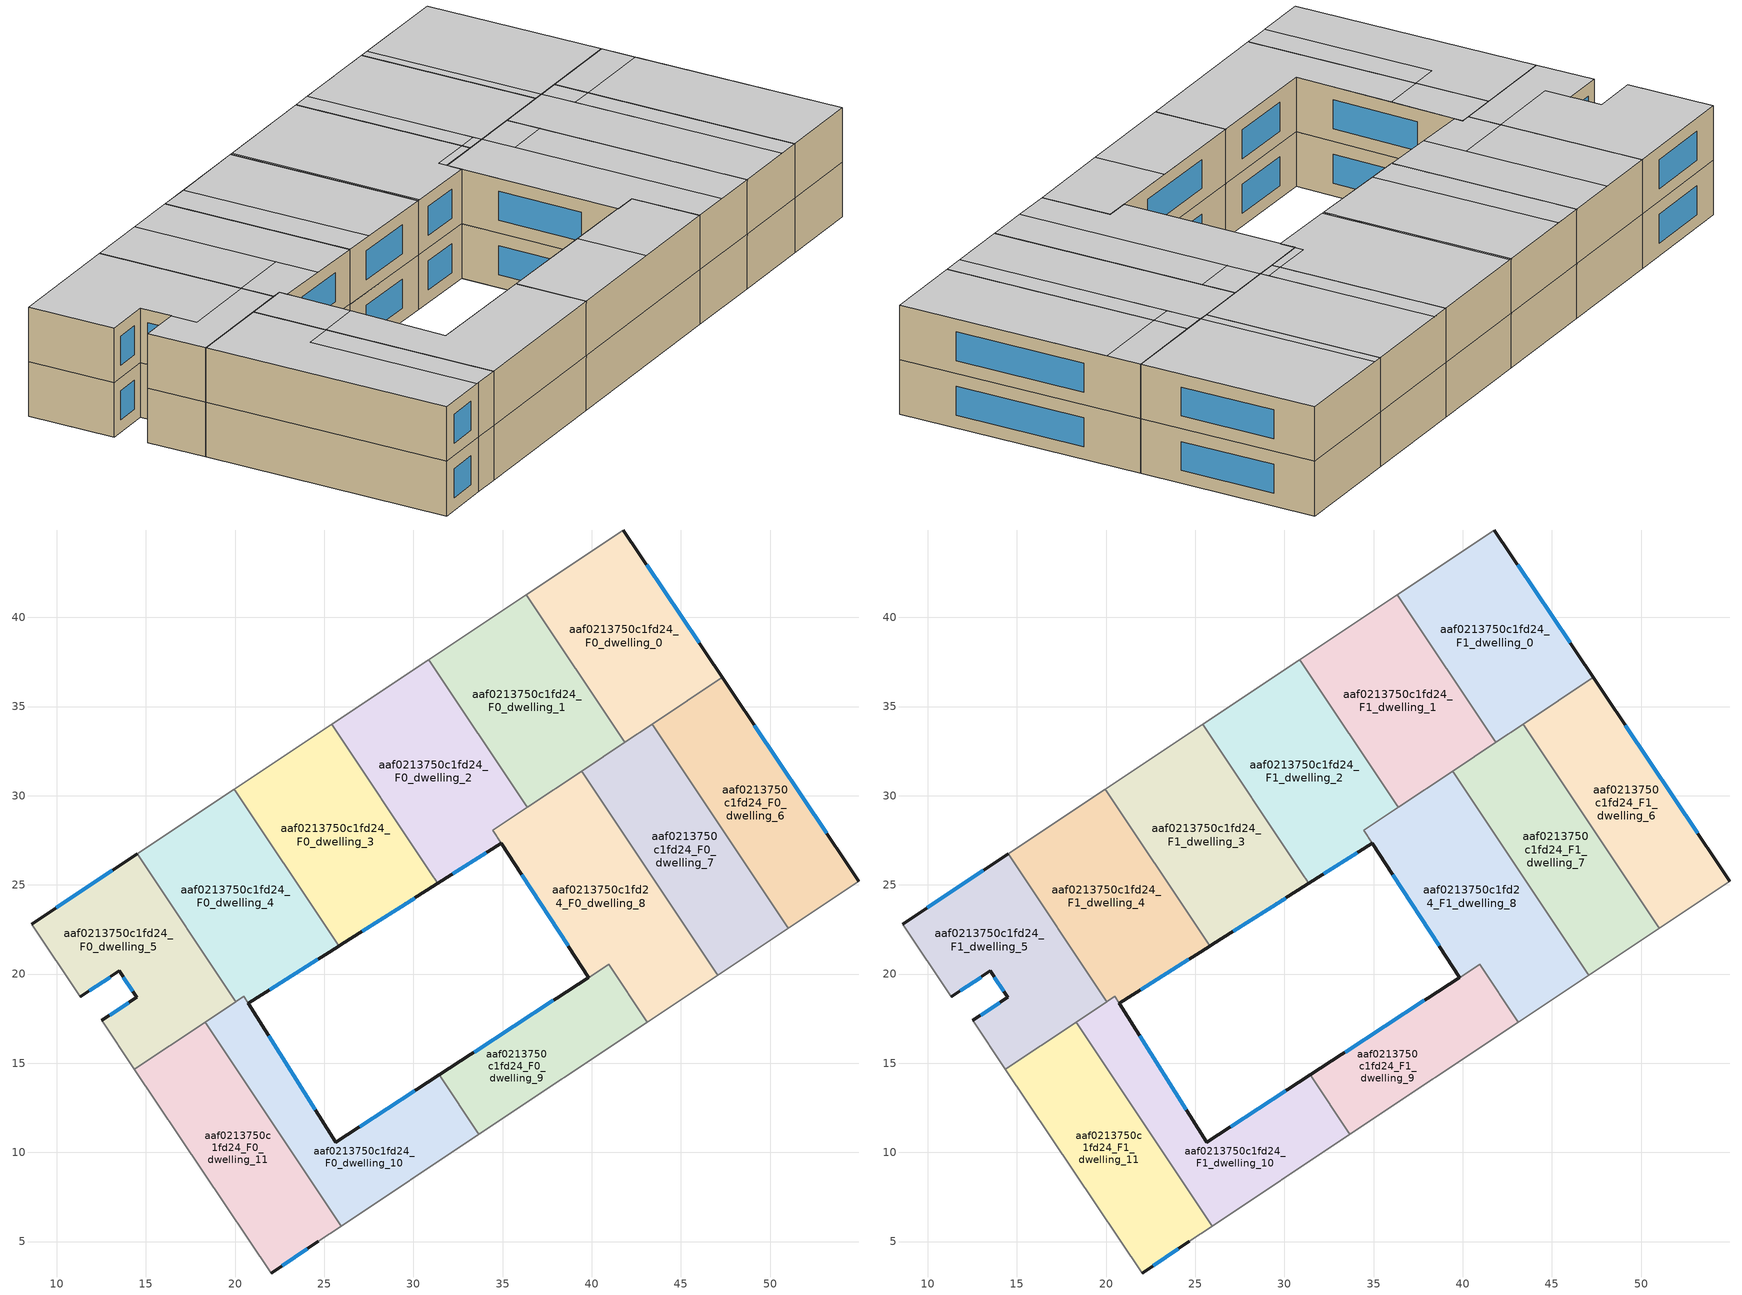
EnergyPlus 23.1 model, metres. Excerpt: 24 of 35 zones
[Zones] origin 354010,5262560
aaf0213750c1fd24_F0_dwelling_0
 floor ground (EU_floor_Construction): 41.77,44.9 47.31,36.63 41.85,32.99 36.33,41.27 z0
 wall outside (EU_wall_Construction): 47.31,36.63 41.77,44.9 z0:3
 wall to aaf0213750c1fd24_F0_dwelling_1 (EU_wall_Construction): 36.33,41.27 41.85,32.99 z0:3
 wall adiabatic (EU_wall_Construction): 41.77,44.9 36.33,41.27 z0:3
 wall to aaf0213750c1fd24_F0_dwelling_6 (EU_wall_Construction): 43.38,34.01 47.31,36.63 z0:3
 wall to aaf0213750c1fd24_F0_dwelling_7 (EU_wall_Construction): 41.85,32.99 43.38,34.01 z0:3
 window (EU_Window_Construction): 46.01,38.58 43.07,42.96 z0.7:2.3
aaf0213750c1fd24_F0_dwelling_1
 floor ground (EU_floor_Construction): 36.33,41.27 41.85,32.99 36.39,29.36 30.87,37.64 z0
 wall to aaf0213750c1fd24_F0_dwelling_2 (EU_wall_Construction): 30.87,37.64 36.39,29.36 z0:3
 wall adiabatic (EU_wall_Construction): 36.33,41.27 30.87,37.64 z0:3
 wall to aaf0213750c1fd24_F0_dwelling_8 (EU_wall_Construction): 36.39,29.36 39.43,31.38 z0:3
 wall to aaf0213750c1fd24_F0_dwelling_7 (EU_wall_Construction): 39.43,31.38 41.85,32.99 z0:3
aaf0213750c1fd24_F0_dwelling_10
 floor ground (EU_floor_Construction): 31.44,14.35 33.67,11.01 25.95,5.87 18.32,17.31 20.5,18.76 25.64,10.56 z0
 wall outside (EU_wall_Construction): 31.44,14.35 25.64,10.56 20.75,18.36 z0:3
 wall to aaf0213750c1fd24_F0_dwelling_9 (EU_wall_Construction): 33.67,11.01 31.44,14.35 z0:3
 wall adiabatic (EU_wall_Construction): 25.95,5.87 33.67,11.01 z0:3
 wall to aaf0213750c1fd24_F0_dwelling_11 (EU_wall_Construction): 18.32,17.31 25.95,5.87 z0:3
 wall to aaf0213750c1fd24_F0_dwelling_5 (EU_wall_Construction): 20.04,18.45 18.32,17.31 z0:3
 wall to aaf0213750c1fd24_F0_dwelling_4 (EU_wall_Construction): 20.75,18.36 20.5,18.76 20.04,18.45 z0:3
 window (EU_Window_Construction): 30.08,13.46 27,11.45 / 24.49,12.39 21.89,16.53 z0.7:2.3
aaf0213750c1fd24_F0_dwelling_11
 floor ground (EU_floor_Construction): 18.32,17.31 25.95,5.87 24.67,5.02 22.02,3.24 14.36,14.66 z0
 wall outside (EU_wall_Construction): 22.02,3.24 24.67,5.02 z0:3
 wall adiabatic (EU_wall_Construction): 24.67,5.02 25.95,5.87 / 14.36,14.66 22.02,3.24 z0:3
 wall to aaf0213750c1fd24_F0_dwelling_5 (EU_wall_Construction): 18.32,17.31 14.36,14.66 z0:3
 window (EU_Window_Construction): 22.64,3.66 24.05,4.6 z0.7:2.3
aaf0213750c1fd24_F0_dwelling_2
 floor ground (EU_floor_Construction): 30.87,37.64 36.39,29.36 34.45,28.06 34.92,27.33 31.36,25.08 25.42,34 z0
 wall outside (EU_wall_Construction): 31.36,25.08 34.92,27.33 z0:3
 wall adiabatic (EU_wall_Construction): 30.87,37.64 25.42,34 z0:3
 wall to aaf0213750c1fd24_F0_dwelling_8 (EU_wall_Construction): 34.92,27.33 34.45,28.06 36.39,29.36 z0:3
 wall to aaf0213750c1fd24_F0_dwelling_3 (EU_wall_Construction): 25.42,34 30.94,25.72 31.36,25.08 z0:3
 window (EU_Window_Construction): 32.2,25.61 34.08,26.81 z0.7:2.3
aaf0213750c1fd24_F0_dwelling_3
 floor ground (EU_floor_Construction): 25.42,34 30.94,25.72 31.36,25.08 25.83,21.58 19.96,30.37 z0
 wall outside (EU_wall_Construction): 25.83,21.58 31.36,25.08 z0:3
 wall adiabatic (EU_wall_Construction): 25.42,34 19.96,30.37 z0:3
 wall to aaf0213750c1fd24_F0_dwelling_4 (EU_wall_Construction): 19.96,30.37 25.48,22.09 / 25.49,22.08 25.82,21.57 z0:3
 window (EU_Window_Construction): 27.12,22.4 30.06,24.26 z0.7:2.3
aaf0213750c1fd24_F0_dwelling_4
 floor ground (EU_floor_Construction): 19.96,30.37 25.48,22.09 25.82,21.57 20.74,18.36 20.5,18.76 20.03,18.45 14.51,26.74 z0
 wall outside (EU_wall_Construction): 20.74,18.36 25.82,21.57 z0:3
 wall to aaf0213750c1fd24_F0_dwelling_5 (EU_wall_Construction): 14.51,26.74 20.03,18.45 z0:3
 wall adiabatic (EU_wall_Construction): 19.96,30.37 14.51,26.74 z0:3
 window (EU_Window_Construction): 21.94,19.11 24.63,20.82 z0.7:2.3
aaf0213750c1fd24_F0_dwelling_5
 floor ground (EU_floor_Construction): 14.51,26.74 20.03,18.45 14.36,14.66 12.52,17.4 14.48,18.7 13.49,20.17 11.32,18.72 8.59,22.79 z0
 wall outside (EU_wall_Construction): 14.51,26.74 8.59,22.79 / 11.32,18.72 13.49,20.17 14.48,18.7 12.52,17.4 z0:3
 wall adiabatic (EU_wall_Construction): 8.59,22.79 11.32,18.72 / 12.52,17.4 14.36,14.66 z0:3
 window (EU_Window_Construction): 13.12,25.81 9.98,23.72 / 14.02,18.4 12.98,17.7 / 13.73,19.83 14.25,19.05 / 11.83,19.06 12.98,19.83 z0.7:2.3
aaf0213750c1fd24_F0_dwelling_6
 floor ground (EU_floor_Construction): 47.31,36.63 54.98,25.21 51.01,22.57 43.38,34.01 z0
 wall outside (EU_wall_Construction): 54.98,25.21 47.31,36.63 z0:3
 wall to aaf0213750c1fd24_F0_dwelling_7 (EU_wall_Construction): 43.38,34.01 51.01,22.57 z0:3
 wall adiabatic (EU_wall_Construction): 51.01,22.57 54.98,25.21 z0:3
 window (EU_Window_Construction): 53.18,27.89 49.11,33.95 z0.7:2.3
aaf0213750c1fd24_F0_dwelling_7
 floor ground (EU_floor_Construction): 43.38,34.01 51.01,22.57 47.06,19.94 39.43,31.38 z0
 wall to aaf0213750c1fd24_F0_dwelling_8 (EU_wall_Construction): 39.43,31.38 47.06,19.94 z0:3
 wall adiabatic (EU_wall_Construction): 47.06,19.94 51.01,22.57 z0:3
aaf0213750c1fd24_F0_dwelling_8
 floor ground (EU_floor_Construction): 39.43,31.38 47.06,19.94 43.12,17.31 40.96,20.55 39.82,19.81 34.45,28.06 z0
 wall outside (EU_wall_Construction): 34.92,27.34 39.82,19.81 z0:3
 wall adiabatic (EU_wall_Construction): 43.12,17.31 47.06,19.94 z0:3
 wall to aaf0213750c1fd24_F0_dwelling_9 (EU_wall_Construction): 40.96,20.54 43.12,17.31 / 39.82,19.81 40.96,20.55 z0:3
 window (EU_Window_Construction): 36.07,25.57 38.67,21.58 z0.7:2.3
aaf0213750c1fd24_F0_dwelling_9
 floor ground (EU_floor_Construction): 40.96,20.54 43.12,17.31 33.67,11.01 31.44,14.35 39.81,19.8 z0
 wall outside (EU_wall_Construction): 39.81,19.8 31.44,14.35 z0:3
 wall adiabatic (EU_wall_Construction): 33.67,11.01 43.12,17.31 z0:3
 window (EU_Window_Construction): 37.85,18.52 33.41,15.63 z0.7:2.3
aaf0213750c1fd24_F1_dwelling_0
 floor to aaf0213750c1fd24_F0_dwelling_0 (EU_floor_Construction): 41.77,44.9 47.31,36.63 41.85,32.99 36.33,41.27 z3
 wall outside (EU_wall_Construction): 47.31,36.63 41.77,44.9 z3:6
 wall to aaf0213750c1fd24_F1_dwelling_1 (EU_wall_Construction): 36.33,41.27 41.85,32.99 z3:6
 wall adiabatic (EU_wall_Construction): 41.77,44.9 36.33,41.27 z3:6
 wall to aaf0213750c1fd24_F1_dwelling_6 (EU_wall_Construction): 43.38,34.01 47.31,36.63 z3:6
 wall to aaf0213750c1fd24_F1_dwelling_7 (EU_wall_Construction): 41.85,32.99 43.38,34.01 z3:6
 window (EU_Window_Construction): 46.01,38.58 43.07,42.96 z3.7:5.3
 ceiling to aaf0213750c1fd24_F2_dwelling_1 (EU_floor_Construction): 47.31,36.63 41.77,44.9 36.8,41.59 42.32,33.31 z6
 ceiling adiabatic (EU_roof_Construction): 42.32,33.31 36.8,41.59 36.33,41.27 41.85,32.99 z6
aaf0213750c1fd24_F1_dwelling_1
 floor to aaf0213750c1fd24_F0_dwelling_1 (EU_floor_Construction): 36.33,41.27 41.85,32.99 36.39,29.36 30.87,37.64 z3
 wall to aaf0213750c1fd24_F1_dwelling_2 (EU_wall_Construction): 30.87,37.64 36.39,29.36 z3:6
 wall adiabatic (EU_wall_Construction): 36.33,41.27 30.87,37.64 z3:6
 wall to aaf0213750c1fd24_F1_dwelling_8 (EU_wall_Construction): 36.39,29.36 39.43,31.38 z3:6
 wall to aaf0213750c1fd24_F1_dwelling_7 (EU_wall_Construction): 39.43,31.38 41.85,32.99 z3:6
 ceiling adiabatic (EU_roof_Construction): 41.85,32.99 36.33,41.27 31.8,38.26 37.32,29.98 z6
 ceiling to aaf0213750c1fd24_F2_dwelling_5 (EU_floor_Construction): 37.05,30.39 31.8,38.26 30.87,37.64 36.11,29.77 z6
 ceiling to aaf0213750c1fd24_F2_dwelling_4 (EU_floor_Construction): 37.32,29.98 37.05,30.39 36.11,29.77 36.39,29.36 z6
aaf0213750c1fd24_F1_dwelling_10
 floor to aaf0213750c1fd24_F0_dwelling_10 (EU_floor_Construction): 31.44,14.35 33.67,11.01 25.95,5.87 18.32,17.31 20.5,18.76 25.64,10.56 z3
 wall outside (EU_wall_Construction): 31.44,14.35 25.64,10.56 20.75,18.36 z3:6
 wall to aaf0213750c1fd24_F1_dwelling_9 (EU_wall_Construction): 33.67,11.01 31.44,14.35 z3:6
 wall adiabatic (EU_wall_Construction): 25.95,5.87 33.67,11.01 z3:6
 wall to aaf0213750c1fd24_F1_dwelling_11 (EU_wall_Construction): 18.32,17.31 25.95,5.87 z3:6
 wall to aaf0213750c1fd24_F1_dwelling_5 (EU_wall_Construction): 20.04,18.45 18.32,17.31 z3:6
 wall to aaf0213750c1fd24_F1_dwelling_4 (EU_wall_Construction): 20.75,18.36 20.5,18.76 20.04,18.45 z3:6
 window (EU_Window_Construction): 30.08,13.46 27,11.45 / 24.49,12.39 21.89,16.53 z3.7:5.3
 ceiling to aaf0213750c1fd24_F2_dwelling_8 (EU_floor_Construction): 33.67,11.01 31.44,14.35 25.64,10.56 22.71,15.23 20.63,13.85 25.95,5.87 z6
 ceiling to aaf0213750c1fd24_F2_dwelling_9 (EU_floor_Construction): 22.71,15.23 20.5,18.76 18.32,17.31 20.63,13.85 z6
aaf0213750c1fd24_F1_dwelling_11
 floor to aaf0213750c1fd24_F0_dwelling_11 (EU_floor_Construction): 18.32,17.31 25.95,5.87 24.67,5.02 22.02,3.24 14.36,14.66 z3
 wall outside (EU_wall_Construction): 22.02,3.24 24.67,5.02 z3:6
 wall adiabatic (EU_wall_Construction): 24.67,5.02 25.95,5.87 / 14.36,14.66 22.02,3.24 z3:6
 wall to aaf0213750c1fd24_F1_dwelling_5 (EU_wall_Construction): 18.32,17.31 14.36,14.66 z3:6
 window (EU_Window_Construction): 22.64,3.66 24.05,4.6 z3.7:5.3
 ceiling to aaf0213750c1fd24_F2_dwelling_9 (EU_floor_Construction): 24.58,4.96 19.27,12.94 20.63,13.85 18.32,17.31 14.36,14.66 22.02,3.24 z6
 ceiling to aaf0213750c1fd24_F2_dwelling_8 (EU_floor_Construction): 25.95,5.87 20.63,13.85 19.27,12.94 24.58,4.96 24.67,5.02 z6
aaf0213750c1fd24_F1_dwelling_2
 floor to aaf0213750c1fd24_F0_dwelling_2 (EU_floor_Construction): 30.87,37.64 36.39,29.36 34.45,28.06 34.92,27.33 31.36,25.08 25.42,34 z3
 wall outside (EU_wall_Construction): 31.36,25.08 34.92,27.33 z3:6
 wall adiabatic (EU_wall_Construction): 30.87,37.64 25.42,34 z3:6
 wall to aaf0213750c1fd24_F1_dwelling_8 (EU_wall_Construction): 34.92,27.33 34.45,28.06 36.39,29.36 z3:6
 wall to aaf0213750c1fd24_F1_dwelling_3 (EU_wall_Construction): 25.42,34 30.94,25.72 31.36,25.08 z3:6
 window (EU_Window_Construction): 32.2,25.61 34.08,26.81 z3.7:5.3
 ceiling to aaf0213750c1fd24_F2_dwelling_5 (EU_floor_Construction): 34.92,27.33 34.17,28.48 36.11,29.77 30.87,37.64 25.54,34.08 31.49,25.16 z6
 ceiling to aaf0213750c1fd24_F2_dwelling_6 (EU_floor_Construction): 31.49,25.16 25.54,34.08 25.42,34 30.94,25.72 30.96,25.68 31.36,25.08 z6
 ceiling to aaf0213750c1fd24_F2_dwelling_4 (EU_floor_Construction): 36.39,29.36 36.11,29.77 34.17,28.48 34.45,28.06 z6
aaf0213750c1fd24_F1_dwelling_3
 floor to aaf0213750c1fd24_F0_dwelling_3 (EU_floor_Construction): 25.42,34 30.94,25.72 31.36,25.08 25.83,21.58 19.96,30.37 z3
 wall outside (EU_wall_Construction): 25.83,21.58 31.36,25.08 z3:6
 wall adiabatic (EU_wall_Construction): 25.42,34 19.96,30.37 z3:6
 wall to aaf0213750c1fd24_F1_dwelling_4 (EU_wall_Construction): 19.96,30.37 25.48,22.09 / 25.49,22.08 25.82,21.57 z3:6
 window (EU_Window_Construction): 27.12,22.4 30.06,24.26 z3.7:5.3
 ceiling to aaf0213750c1fd24_F2_dwelling_6 (EU_floor_Construction): 31.36,25.08 30.94,25.72 25.42,34 21.49,31.39 27.38,22.56 z6
 ceiling to aaf0213750c1fd24_F2_dwelling_7 (EU_floor_Construction): 27.38,22.56 21.49,31.39 19.96,30.37 25.83,21.58 z6
aaf0213750c1fd24_F1_dwelling_4
 floor to aaf0213750c1fd24_F0_dwelling_4 (EU_floor_Construction): 19.96,30.37 25.49,22.08 25.82,21.57 20.74,18.36 20.5,18.76 20.03,18.45 14.51,26.74 z3
 wall outside (EU_wall_Construction): 20.74,18.36 25.82,21.57 z3:6
 wall to aaf0213750c1fd24_F1_dwelling_5 (EU_wall_Construction): 14.51,26.74 20.03,18.45 z3:6
 wall adiabatic (EU_wall_Construction): 19.96,30.37 14.51,26.74 z3:6
 window (EU_Window_Construction): 21.94,19.11 24.63,20.82 z3.7:5.3
 ceiling to aaf0213750c1fd24_F2_dwelling_7 (EU_floor_Construction): 25.82,21.57 25.49,22.08 19.96,30.37 17.43,28.68 23.25,19.95 z6
 ceiling to aaf0213750c1fd24_F2_dwelling_9 (EU_floor_Construction): 23.25,19.95 21.92,21.94 19,20 20.03,18.45 20.5,18.76 20.75,18.36 z6
 ceiling adiabatic (EU_roof_Construction): 21.92,21.94 17.43,28.68 14.51,26.74 19,20 z6
aaf0213750c1fd24_F1_dwelling_5
 floor to aaf0213750c1fd24_F0_dwelling_5 (EU_floor_Construction): 14.51,26.74 20.03,18.45 14.36,14.66 12.52,17.4 14.48,18.7 13.49,20.17 11.32,18.72 8.59,22.79 z3
 wall outside (EU_wall_Construction): 14.51,26.74 8.59,22.79 / 11.32,18.72 13.49,20.17 14.48,18.7 12.52,17.4 z3:6
 wall adiabatic (EU_wall_Construction): 8.59,22.79 11.32,18.72 / 12.52,17.4 14.36,14.66 z3:6
 window (EU_Window_Construction): 13.12,25.81 9.98,23.72 / 14.02,18.4 12.98,17.7 / 13.73,19.83 14.25,19.05 / 11.83,19.06 12.98,19.83 z3.7:5.3
 ceiling to aaf0213750c1fd24_F2_dwelling_10 (EU_floor_Construction): 19,20 14.51,26.74 8.59,22.79 11.32,18.72 13.49,20.17 15.28,17.52 z6
 ceiling to aaf0213750c1fd24_F2_dwelling_9 (EU_floor_Construction): 20.03,18.45 19,20 15.28,17.52 14.48,18.7 12.52,17.4 14.36,14.66 z6
aaf0213750c1fd24_F1_dwelling_6
 floor to aaf0213750c1fd24_F0_dwelling_6 (EU_floor_Construction): 47.31,36.63 54.98,25.21 51.01,22.57 43.38,34.01 z3
 wall outside (EU_wall_Construction): 54.98,25.21 47.31,36.63 z3:6
 wall to aaf0213750c1fd24_F1_dwelling_7 (EU_wall_Construction): 43.38,34.01 51.01,22.57 z3:6
 wall adiabatic (EU_wall_Construction): 51.01,22.57 54.98,25.21 z3:6
 window (EU_Window_Construction): 53.18,27.89 49.11,33.95 z3.7:5.3
 ceiling to aaf0213750c1fd24_F2_dwelling_0 (EU_floor_Construction): 54.98,25.21 48.39,35.03 44.46,32.41 51.01,22.57 z6
 ceiling to aaf0213750c1fd24_F2_dwelling_1 (EU_floor_Construction): 48.39,35.03 47.31,36.63 43.38,34.01 44.46,32.41 z6
aaf0213750c1fd24_F1_dwelling_7
 floor to aaf0213750c1fd24_F0_dwelling_7 (EU_floor_Construction): 43.38,34.01 51.01,22.57 47.06,19.94 39.43,31.38 z3
 wall to aaf0213750c1fd24_F1_dwelling_8 (EU_wall_Construction): 39.43,31.38 47.06,19.94 z3:6
 wall adiabatic (EU_wall_Construction): 47.06,19.94 51.01,22.57 z3:6
 ceiling to aaf0213750c1fd24_F2_dwelling_0 (EU_floor_Construction): 51.01,22.57 44.46,32.41 43.39,31.7 49.95,21.86 z6
 ceiling to aaf0213750c1fd24_F2_dwelling_1 (EU_floor_Construction): 44.46,32.41 43.38,34.01 42.32,33.31 43.39,31.7 z6
 ceiling adiabatic (EU_roof_Construction): 49.95,21.86 42.32,33.31 43.38,34.01 39.43,31.38 47.06,19.94 z6
aaf0213750c1fd24_F1_dwelling_8
 floor to aaf0213750c1fd24_F0_dwelling_8 (EU_floor_Construction): 39.43,31.38 47.06,19.94 43.12,17.31 40.96,20.55 39.82,19.81 34.45,28.06 z3
 wall outside (EU_wall_Construction): 34.92,27.34 39.82,19.81 z3:6
 wall adiabatic (EU_wall_Construction): 43.12,17.31 47.06,19.94 z3:6
 wall to aaf0213750c1fd24_F1_dwelling_9 (EU_wall_Construction): 40.96,20.54 43.12,17.31 / 39.82,19.81 40.96,20.55 z3:6
 window (EU_Window_Construction): 36.07,25.57 38.67,21.58 z3.7:5.3
 ceiling to aaf0213750c1fd24_F2_dwelling_4 (EU_floor_Construction): 44.95,18.53 37.32,29.98 34.45,28.06 39.82,19.81 40.96,20.55 43.12,17.31 z6
 ceiling to aaf0213750c1fd24_F2_dwelling_2 (EU_floor_Construction): 47.06,19.94 40.49,29.8 38.38,28.4 44.95,18.53 z6
 ceiling to aaf0213750c1fd24_F2_dwelling_3 (EU_floor_Construction): 40.49,29.8 39.43,31.38 37.32,29.98 38.38,28.4 z6
aaf0213750c1fd24_F1_dwelling_9
 floor to aaf0213750c1fd24_F0_dwelling_9 (EU_floor_Construction): 40.96,20.54 43.12,17.31 33.67,11.01 31.44,14.35 39.82,19.81 z3
 wall outside (EU_wall_Construction): 39.81,19.8 31.44,14.35 z3:6
 wall adiabatic (EU_wall_Construction): 33.67,11.01 43.12,17.31 z3:6
 window (EU_Window_Construction): 37.85,18.52 33.41,15.63 z3.7:5.3
 ceiling to aaf0213750c1fd24_F2_dwelling_8 (EU_floor_Construction): 38.69,14.36 36.5,17.64 31.44,14.35 33.67,11.01 z6
 ceiling to aaf0213750c1fd24_F2_dwelling_4 (EU_floor_Construction): 43.12,17.31 40.96,20.54 39.88,19.85 36.5,17.64 38.69,14.36 z6
[Building]
EU S2 Campaign: North Axis=0; Terrain=City; Solar Distribution=FullExterior
[Site:Location]
Budapest.Ferenc.Liszt.Intl.AP: Latitude=47.437; Longitude=19.256; Time Zone=1; Elevation=185
[SizingPeriod:WeatherFileDays]
AnnualSizingPeriod: Begin Month=1; Begin Day of Month=1; End Month=12; End Day of Month=31; Day of Week for Start Day=Monday; Use Weather File Daylight Saving Period=No; Use Weather File Rain and Snow Indicators=No
[MATERIAL]
EU_InternalMass_Material: Roughness=MediumRough; Thickness=0.1; Conductivity=1; Density=1800; Specific Heat=900; Thermal Absorptance=0.9; Solar Absorptance=0.7; Visible Absorptance=0.7
[MATERIAL:NOMASS] Roughness=MediumRough; Thermal Absorptance=0.9; Solar Absorptance=0.7; Visible Absorptance=0.7
Name | Thermal Resistance
EU_wall_NoMass | 0.832559
EU_roof_NoMass | 1.39638
EU_floor_NoMass | 0.872794
[WINDOWMATERIAL:SIMPLEGLAZINGSYSTEM]
EU_Window_SimpleGlazing: UFactor=2.79869; Solar Heat Gain Coefficient=0.75; Visible Transmittance=0.75
[CONSTRUCTION]
EU_wall_Construction: EU_wall_NoMass
EU_roof_Construction: EU_roof_NoMass
EU_floor_Construction: EU_floor_NoMass
EU_Window_Construction: EU_Window_SimpleGlazing
EU_InternalMass_Construction: EU_InternalMass_Material
[ZONE] Type=1; Multiplier=1; Ceiling Height=autocalculate; Floor Area=autocalculate; Part of Total Floor Area=Yes
Name | Volume
aaf0213750c1fd24_F0_dwelling_0; aaf0213750c1fd24_F1_dwelling_0 | 195.751
aaf0213750c1fd24_F0_dwelling_1; aaf0213750c1fd24_F1_dwelling_1; aaf0213750c1fd24_F0_dwelling_11; aaf0213750c1fd24_F1_dwelling_11; aaf0213750c1fd24_F0_dwelling_7; aaf0213750c1fd24_F1_dwelling_7 | 195.762
aaf0213750c1fd24_F0_dwelling_10; aaf0213750c1fd24_F1_dwelling_10 | 184.772
aaf0213750c1fd24_F0_dwelling_2; aaf0213750c1fd24_F1_dwelling_2 | 206.029
aaf0213750c1fd24_F0_dwelling_3 | 209.257
aaf0213750c1fd24_F1_dwelling_3 | 209.262
aaf0213750c1fd24_F0_dwelling_4 | 205.473
aaf0213750c1fd24_F1_dwelling_4 | 205.477
aaf0213750c1fd24_F0_dwelling_5; aaf0213750c1fd24_F1_dwelling_5 | 195.753
aaf0213750c1fd24_F0_dwelling_6; aaf0213750c1fd24_F1_dwelling_6 | 195.755
aaf0213750c1fd24_F0_dwelling_8; aaf0213750c1fd24_F1_dwelling_8 | 234.259
aaf0213750c1fd24_F0_dwelling_9 | 134.621
aaf0213750c1fd24_F1_dwelling_9 | 134.626
[INTERNALMASS] Construction=EU_InternalMass_Construction
Name | Zone or ZoneList | Surface Area
aaf0213750c1fd24_F0_dwelling_0_EU_InternalMass | aaf0213750c1fd24_F0_dwelling_0 | 65.2503
aaf0213750c1fd24_F0_dwelling_1_EU_InternalMass | aaf0213750c1fd24_F0_dwelling_1 | 65.2539
aaf0213750c1fd24_F0_dwelling_2_EU_InternalMass | aaf0213750c1fd24_F0_dwelling_2 | 68.6748
aaf0213750c1fd24_F0_dwelling_3_EU_InternalMass | aaf0213750c1fd24_F0_dwelling_3 | 69.755
aaf0213750c1fd24_F0_dwelling_4_EU_InternalMass | aaf0213750c1fd24_F0_dwelling_4 | 68.4924
aaf0213750c1fd24_F0_dwelling_5_EU_InternalMass | aaf0213750c1fd24_F0_dwelling_5 | 65.251
aaf0213750c1fd24_F0_dwelling_6_EU_InternalMass | aaf0213750c1fd24_F0_dwelling_6 | 65.2518
aaf0213750c1fd24_F0_dwelling_7_EU_InternalMass | aaf0213750c1fd24_F0_dwelling_7 | 65.2542
aaf0213750c1fd24_F0_dwelling_8_EU_InternalMass | aaf0213750c1fd24_F0_dwelling_8 | 78.1045
aaf0213750c1fd24_F0_dwelling_9_EU_InternalMass | aaf0213750c1fd24_F0_dwelling_9 | 44.8771
aaf0213750c1fd24_F0_dwelling_10_EU_InternalMass | aaf0213750c1fd24_F0_dwelling_10 | 61.5934
aaf0213750c1fd24_F0_dwelling_11_EU_InternalMass | aaf0213750c1fd24_F0_dwelling_11 | 65.2542
aaf0213750c1fd24_F1_dwelling_0_EU_InternalMass | aaf0213750c1fd24_F1_dwelling_0 | 65.2503
aaf0213750c1fd24_F1_dwelling_1_EU_InternalMass | aaf0213750c1fd24_F1_dwelling_1 | 65.2539
aaf0213750c1fd24_F1_dwelling_2_EU_InternalMass | aaf0213750c1fd24_F1_dwelling_2 | 68.6748
aaf0213750c1fd24_F1_dwelling_3_EU_InternalMass | aaf0213750c1fd24_F1_dwelling_3 | 69.755
aaf0213750c1fd24_F1_dwelling_4_EU_InternalMass | aaf0213750c1fd24_F1_dwelling_4 | 68.4924
aaf0213750c1fd24_F1_dwelling_5_EU_InternalMass | aaf0213750c1fd24_F1_dwelling_5 | 65.251
aaf0213750c1fd24_F1_dwelling_6_EU_InternalMass | aaf0213750c1fd24_F1_dwelling_6 | 65.2518
aaf0213750c1fd24_F1_dwelling_7_EU_InternalMass | aaf0213750c1fd24_F1_dwelling_7 | 65.2542
aaf0213750c1fd24_F1_dwelling_8_EU_InternalMass | aaf0213750c1fd24_F1_dwelling_8 | 78.1045
aaf0213750c1fd24_F1_dwelling_9_EU_InternalMass | aaf0213750c1fd24_F1_dwelling_9 | 44.8771
aaf0213750c1fd24_F1_dwelling_10_EU_InternalMass | aaf0213750c1fd24_F1_dwelling_10 | 61.5934
aaf0213750c1fd24_F1_dwelling_11_EU_InternalMass | aaf0213750c1fd24_F1_dwelling_11 | 65.2542
[OTHEREQUIPMENT] Fuel Type=Electricity; Design Level Calculation Method=Watts/Area; Power per Zone Floor Area=1; Fraction Latent=0; Fraction Radiant=0; Fraction Lost=0; Carbon Dioxide Generation Rate=0; EndUse Subcategory=EU_Step8_InternalGains
Name | Zone or ZoneList or Space or SpaceList | Schedule
EU_Step8_InternalGain_aaf0213750c1fd24_F0_dwelling_0_f000 | aaf0213750c1fd24_F0_dwelling_0 | EU_Step8_GainSchedule_aaf0213750c1fd24_F0_dwelling_0_f000
EU_Step8_InternalGain_aaf0213750c1fd24_F0_dwelling_1_f000 | aaf0213750c1fd24_F0_dwelling_1 | EU_Step8_GainSchedule_aaf0213750c1fd24_F0_dwelling_1_f000
EU_Step8_InternalGain_aaf0213750c1fd24_F0_dwelling_2_f000 | aaf0213750c1fd24_F0_dwelling_2 | EU_Step8_GainSchedule_aaf0213750c1fd24_F0_dwelling_2_f000
EU_Step8_InternalGain_aaf0213750c1fd24_F0_dwelling_3_f000 | aaf0213750c1fd24_F0_dwelling_3 | EU_Step8_GainSchedule_aaf0213750c1fd24_F0_dwelling_3_f000
EU_Step8_InternalGain_aaf0213750c1fd24_F0_dwelling_4_f000 | aaf0213750c1fd24_F0_dwelling_4 | EU_Step8_GainSchedule_aaf0213750c1fd24_F0_dwelling_4_f000
EU_Step8_InternalGain_aaf0213750c1fd24_F0_dwelling_5_f000 | aaf0213750c1fd24_F0_dwelling_5 | EU_Step8_GainSchedule_aaf0213750c1fd24_F0_dwelling_5_f000
EU_Step8_InternalGain_aaf0213750c1fd24_F0_dwelling_6_f000 | aaf0213750c1fd24_F0_dwelling_6 | EU_Step8_GainSchedule_aaf0213750c1fd24_F0_dwelling_6_f000
EU_Step8_InternalGain_aaf0213750c1fd24_F0_dwelling_7_f000 | aaf0213750c1fd24_F0_dwelling_7 | EU_Step8_GainSchedule_aaf0213750c1fd24_F0_dwelling_7_f000
EU_Step8_InternalGain_aaf0213750c1fd24_F0_dwelling_8_f000 | aaf0213750c1fd24_F0_dwelling_8 | EU_Step8_GainSchedule_aaf0213750c1fd24_F0_dwelling_8_f000
EU_Step8_InternalGain_aaf0213750c1fd24_F0_dwelling_9_f000 | aaf0213750c1fd24_F0_dwelling_9 | EU_Step8_GainSchedule_aaf0213750c1fd24_F0_dwelling_9_f000
EU_Step8_InternalGain_aaf0213750c1fd24_F0_dwelling_10_f000 | aaf0213750c1fd24_F0_dwelling_10 | EU_Step8_GainSchedule_aaf0213750c1fd24_F0_dwelling_10_f000
EU_Step8_InternalGain_aaf0213750c1fd24_F0_dwelling_11_f000 | aaf0213750c1fd24_F0_dwelling_11 | EU_Step8_GainSchedule_aaf0213750c1fd24_F0_dwelling_11_f000
EU_Step8_InternalGain_aaf0213750c1fd24_F1_dwelling_0_f000 | aaf0213750c1fd24_F1_dwelling_0 | EU_Step8_GainSchedule_aaf0213750c1fd24_F1_dwelling_0_f000
EU_Step8_InternalGain_aaf0213750c1fd24_F1_dwelling_1_f000 | aaf0213750c1fd24_F1_dwelling_1 | EU_Step8_GainSchedule_aaf0213750c1fd24_F1_dwelling_1_f000
EU_Step8_InternalGain_aaf0213750c1fd24_F1_dwelling_2_f000 | aaf0213750c1fd24_F1_dwelling_2 | EU_Step8_GainSchedule_aaf0213750c1fd24_F1_dwelling_2_f000
EU_Step8_InternalGain_aaf0213750c1fd24_F1_dwelling_3_f000 | aaf0213750c1fd24_F1_dwelling_3 | EU_Step8_GainSchedule_aaf0213750c1fd24_F1_dwelling_3_f000
EU_Step8_InternalGain_aaf0213750c1fd24_F1_dwelling_4_f000 | aaf0213750c1fd24_F1_dwelling_4 | EU_Step8_GainSchedule_aaf0213750c1fd24_F1_dwelling_4_f000
EU_Step8_InternalGain_aaf0213750c1fd24_F1_dwelling_5_f000 | aaf0213750c1fd24_F1_dwelling_5 | EU_Step8_GainSchedule_aaf0213750c1fd24_F1_dwelling_5_f000
EU_Step8_InternalGain_aaf0213750c1fd24_F1_dwelling_6_f000 | aaf0213750c1fd24_F1_dwelling_6 | EU_Step8_GainSchedule_aaf0213750c1fd24_F1_dwelling_6_f000
EU_Step8_InternalGain_aaf0213750c1fd24_F1_dwelling_7_f000 | aaf0213750c1fd24_F1_dwelling_7 | EU_Step8_GainSchedule_aaf0213750c1fd24_F1_dwelling_7_f000
EU_Step8_InternalGain_aaf0213750c1fd24_F1_dwelling_8_f000 | aaf0213750c1fd24_F1_dwelling_8 | EU_Step8_GainSchedule_aaf0213750c1fd24_F1_dwelling_8_f000
EU_Step8_InternalGain_aaf0213750c1fd24_F1_dwelling_9_f000 | aaf0213750c1fd24_F1_dwelling_9 | EU_Step8_GainSchedule_aaf0213750c1fd24_F1_dwelling_9_f000
EU_Step8_InternalGain_aaf0213750c1fd24_F1_dwelling_10_f000 | aaf0213750c1fd24_F1_dwelling_10 | EU_Step8_GainSchedule_aaf0213750c1fd24_F1_dwelling_10_f000
EU_Step8_InternalGain_aaf0213750c1fd24_F1_dwelling_11_f000 | aaf0213750c1fd24_F1_dwelling_11 | EU_Step8_GainSchedule_aaf0213750c1fd24_F1_dwelling_11_f000
[ZONEVENTILATION:DESIGNFLOWRATE] Schedule=EU_AlwaysOn; Design Flow Rate Calculation Method=AirChanges/Hour; Air Changes per Hour=0.475469; Ventilation Type=Natural; Fan Pressure Rise=0; Fan Total Efficiency=1; Constant Term Coefficient=1; Temperature Term Coefficient=0; Velocity Term Coefficient=0; Velocity Squared Term Coefficient=0; Minimum Indoor Temperature=-100; Maximum Indoor Temperature=100; Delta Temperature=-100; Minimum Outdoor Temperature=-100; Maximum Outdoor Temperature=100; Maximum Wind Speed=40
Name | Zone or ZoneList or Space or SpaceList
EU_ConstantAir_aaf0213750c1fd24_F0_dwelling_0 | aaf0213750c1fd24_F0_dwelling_0
EU_ConstantAir_aaf0213750c1fd24_F0_dwelling_1 | aaf0213750c1fd24_F0_dwelling_1
EU_ConstantAir_aaf0213750c1fd24_F0_dwelling_2 | aaf0213750c1fd24_F0_dwelling_2
EU_ConstantAir_aaf0213750c1fd24_F0_dwelling_3 | aaf0213750c1fd24_F0_dwelling_3
EU_ConstantAir_aaf0213750c1fd24_F0_dwelling_4 | aaf0213750c1fd24_F0_dwelling_4
EU_ConstantAir_aaf0213750c1fd24_F0_dwelling_5 | aaf0213750c1fd24_F0_dwelling_5
EU_ConstantAir_aaf0213750c1fd24_F0_dwelling_6 | aaf0213750c1fd24_F0_dwelling_6
EU_ConstantAir_aaf0213750c1fd24_F0_dwelling_7 | aaf0213750c1fd24_F0_dwelling_7
EU_ConstantAir_aaf0213750c1fd24_F0_dwelling_8 | aaf0213750c1fd24_F0_dwelling_8
EU_ConstantAir_aaf0213750c1fd24_F0_dwelling_9 | aaf0213750c1fd24_F0_dwelling_9
EU_ConstantAir_aaf0213750c1fd24_F0_dwelling_10 | aaf0213750c1fd24_F0_dwelling_10
EU_ConstantAir_aaf0213750c1fd24_F0_dwelling_11 | aaf0213750c1fd24_F0_dwelling_11
EU_ConstantAir_aaf0213750c1fd24_F1_dwelling_0 | aaf0213750c1fd24_F1_dwelling_0
EU_ConstantAir_aaf0213750c1fd24_F1_dwelling_1 | aaf0213750c1fd24_F1_dwelling_1
EU_ConstantAir_aaf0213750c1fd24_F1_dwelling_2 | aaf0213750c1fd24_F1_dwelling_2
EU_ConstantAir_aaf0213750c1fd24_F1_dwelling_3 | aaf0213750c1fd24_F1_dwelling_3
EU_ConstantAir_aaf0213750c1fd24_F1_dwelling_4 | aaf0213750c1fd24_F1_dwelling_4
EU_ConstantAir_aaf0213750c1fd24_F1_dwelling_5 | aaf0213750c1fd24_F1_dwelling_5
EU_ConstantAir_aaf0213750c1fd24_F1_dwelling_6 | aaf0213750c1fd24_F1_dwelling_6
EU_ConstantAir_aaf0213750c1fd24_F1_dwelling_7 | aaf0213750c1fd24_F1_dwelling_7
EU_ConstantAir_aaf0213750c1fd24_F1_dwelling_8 | aaf0213750c1fd24_F1_dwelling_8
EU_ConstantAir_aaf0213750c1fd24_F1_dwelling_9 | aaf0213750c1fd24_F1_dwelling_9
EU_ConstantAir_aaf0213750c1fd24_F1_dwelling_10 | aaf0213750c1fd24_F1_dwelling_10
EU_ConstantAir_aaf0213750c1fd24_F1_dwelling_11 | aaf0213750c1fd24_F1_dwelling_11
[HVACTEMPLATE:THERMOSTAT] Constant Heating Setpoint=20; Constant Cooling Setpoint=50
EU_HeatOnly_aaf0213750c1fd24_F0_dwelling_0; EU_HeatOnly_aaf0213750c1fd24_F0_dwelling_1; EU_HeatOnly_aaf0213750c1fd24_F0_dwelling_2; EU_HeatOnly_aaf0213750c1fd24_F0_dwelling_3; EU_HeatOnly_aaf0213750c1fd24_F0_dwelling_4; EU_HeatOnly_aaf0213750c1fd24_F0_dwelling_5; EU_HeatOnly_aaf0213750c1fd24_F0_dwelling_6; EU_HeatOnly_aaf0213750c1fd24_F0_dwelling_7; EU_HeatOnly_aaf0213750c1fd24_F0_dwelling_8; EU_HeatOnly_aaf0213750c1fd24_F0_dwelling_9; EU_HeatOnly_aaf0213750c1fd24_F0_dwelling_10; EU_HeatOnly_aaf0213750c1fd24_F0_dwelling_11; EU_HeatOnly_aaf0213750c1fd24_F1_dwelling_0; EU_HeatOnly_aaf0213750c1fd24_F1_dwelling_1; EU_HeatOnly_aaf0213750c1fd24_F1_dwelling_2; EU_HeatOnly_aaf0213750c1fd24_F1_dwelling_3; EU_HeatOnly_aaf0213750c1fd24_F1_dwelling_4; EU_HeatOnly_aaf0213750c1fd24_F1_dwelling_5; EU_HeatOnly_aaf0213750c1fd24_F1_dwelling_6; EU_HeatOnly_aaf0213750c1fd24_F1_dwelling_7; EU_HeatOnly_aaf0213750c1fd24_F1_dwelling_8; EU_HeatOnly_aaf0213750c1fd24_F1_dwelling_9; EU_HeatOnly_aaf0213750c1fd24_F1_dwelling_10; EU_HeatOnly_aaf0213750c1fd24_F1_dwelling_11; EU_HeatOnly_aaf0213750c1fd24_F2_dwelling_0; EU_HeatOnly_aaf0213750c1fd24_F2_dwelling_1; EU_HeatOnly_aaf0213750c1fd24_F2_dwelling_2; EU_HeatOnly_aaf0213750c1fd24_F2_dwelling_3; EU_HeatOnly_aaf0213750c1fd24_F2_dwelling_4; EU_HeatOnly_aaf0213750c1fd24_F2_dwelling_5; EU_HeatOnly_aaf0213750c1fd24_F2_dwelling_6; EU_HeatOnly_aaf0213750c1fd24_F2_dwelling_7; EU_HeatOnly_aaf0213750c1fd24_F2_dwelling_8; EU_HeatOnly_aaf0213750c1fd24_F2_dwelling_9; EU_HeatOnly_aaf0213750c1fd24_F2_dwelling_10
[HVACTEMPLATE:ZONE:IDEALLOADSAIRSYSTEM] System Availability Schedule=EU_AlwaysOn; Maximum Heating Supply Air Temperature=50; Minimum Cooling Supply Air Temperature=13; Maximum Heating Supply Air Humidity Ratio=0.0156; Minimum Cooling Supply Air Humidity Ratio=0.0077; Heating Limit=NoLimit; Cooling Limit=NoLimit; Heating Availability Schedule=EU_AlwaysOn; Cooling Availability Schedule=EU_CoolingOff; Dehumidification Control Type=ConstantSensibleHeatRatio; Cooling Sensible Heat Ratio=0.7; Dehumidification Setpoint=60; Humidification Control Type=None; Humidification Setpoint=30; Outdoor Air Method=None; Outdoor Air Flow Rate per Person=0.00944; Outdoor Air Flow Rate per Zone Floor Area=0; Outdoor Air Flow Rate per Zone=0; Demand Controlled Ventilation Type=None; Outdoor Air Economizer Type=NoEconomizer; Heat Recovery Type=None; Sensible Heat Recovery Effectiveness=0.7; Latent Heat Recovery Effectiveness=0.65
Name | Template Thermostat
aaf0213750c1fd24_F0_dwelling_0 | EU_HeatOnly_aaf0213750c1fd24_F0_dwelling_0
aaf0213750c1fd24_F0_dwelling_1 | EU_HeatOnly_aaf0213750c1fd24_F0_dwelling_1
aaf0213750c1fd24_F0_dwelling_2 | EU_HeatOnly_aaf0213750c1fd24_F0_dwelling_2
aaf0213750c1fd24_F0_dwelling_3 | EU_HeatOnly_aaf0213750c1fd24_F0_dwelling_3
aaf0213750c1fd24_F0_dwelling_4 | EU_HeatOnly_aaf0213750c1fd24_F0_dwelling_4
aaf0213750c1fd24_F0_dwelling_5 | EU_HeatOnly_aaf0213750c1fd24_F0_dwelling_5
aaf0213750c1fd24_F0_dwelling_6 | EU_HeatOnly_aaf0213750c1fd24_F0_dwelling_6
aaf0213750c1fd24_F0_dwelling_7 | EU_HeatOnly_aaf0213750c1fd24_F0_dwelling_7
aaf0213750c1fd24_F0_dwelling_8 | EU_HeatOnly_aaf0213750c1fd24_F0_dwelling_8
aaf0213750c1fd24_F0_dwelling_9 | EU_HeatOnly_aaf0213750c1fd24_F0_dwelling_9
aaf0213750c1fd24_F0_dwelling_10 | EU_HeatOnly_aaf0213750c1fd24_F0_dwelling_10
aaf0213750c1fd24_F0_dwelling_11 | EU_HeatOnly_aaf0213750c1fd24_F0_dwelling_11
aaf0213750c1fd24_F1_dwelling_0 | EU_HeatOnly_aaf0213750c1fd24_F1_dwelling_0
aaf0213750c1fd24_F1_dwelling_1 | EU_HeatOnly_aaf0213750c1fd24_F1_dwelling_1
aaf0213750c1fd24_F1_dwelling_2 | EU_HeatOnly_aaf0213750c1fd24_F1_dwelling_2
aaf0213750c1fd24_F1_dwelling_3 | EU_HeatOnly_aaf0213750c1fd24_F1_dwelling_3
aaf0213750c1fd24_F1_dwelling_4 | EU_HeatOnly_aaf0213750c1fd24_F1_dwelling_4
aaf0213750c1fd24_F1_dwelling_5 | EU_HeatOnly_aaf0213750c1fd24_F1_dwelling_5
aaf0213750c1fd24_F1_dwelling_6 | EU_HeatOnly_aaf0213750c1fd24_F1_dwelling_6
aaf0213750c1fd24_F1_dwelling_7 | EU_HeatOnly_aaf0213750c1fd24_F1_dwelling_7
aaf0213750c1fd24_F1_dwelling_8 | EU_HeatOnly_aaf0213750c1fd24_F1_dwelling_8
aaf0213750c1fd24_F1_dwelling_9 | EU_HeatOnly_aaf0213750c1fd24_F1_dwelling_9
aaf0213750c1fd24_F1_dwelling_10 | EU_HeatOnly_aaf0213750c1fd24_F1_dwelling_10
aaf0213750c1fd24_F1_dwelling_11 | EU_HeatOnly_aaf0213750c1fd24_F1_dwelling_11
[SIZING:ZONE] Zone Cooling Design Supply Air Temperature Input Method=SupplyAirTemperature; Zone Cooling Design Supply Air Temperature=13; Zone Heating Design Supply Air Temperature Input Method=SupplyAirTemperature; Zone Heating Design Supply Air Temperature=50; Zone Cooling Design Supply Air Humidity Ratio=0.008; Zone Heating Design Supply Air Humidity Ratio=0.008; Cooling Design Air Flow Method=DesignDay; Cooling Design Air Flow Rate=0; Cooling Minimum Air Flow per Zone Floor Area=0.000762; Cooling Minimum Air Flow=0; Cooling Minimum Air Flow Fraction=0.2; Heating Design Air Flow Method=DesignDay; Heating Design Air Flow Rate=0; Heating Maximum Air Flow per Zone Floor Area=0.002032; Heating Maximum Air Flow=0.141576; Heating Maximum Air Flow Fraction=0.3; Account for Dedicated Outdoor Air System=No; Dedicated Outdoor Air System Control Strategy=NeutralSupplyAir; Dedicated Outdoor Air Low Setpoint Temperature for Design=autosize; Dedicated Outdoor Air High Setpoint Temperature for Design=autosize; Zone Load Sizing Method=Sensible Load Only No Latent Load; Zone Latent Cooling Design Supply Air Humidity Ratio Input Method=HumidityRatioDifference; Zone Cooling Design Supply Air Humidity Ratio Difference=0.005; Zone Latent Heating Design Supply Air Humidity Ratio Input Method=HumidityRatioDifference; Zone Humidification Design Supply Air Humidity Ratio Difference=0.005
aaf0213750c1fd24_F0_dwelling_0; aaf0213750c1fd24_F0_dwelling_1; aaf0213750c1fd24_F0_dwelling_2; aaf0213750c1fd24_F0_dwelling_3; aaf0213750c1fd24_F0_dwelling_4; aaf0213750c1fd24_F0_dwelling_5; aaf0213750c1fd24_F0_dwelling_6; aaf0213750c1fd24_F0_dwelling_7; aaf0213750c1fd24_F0_dwelling_8; aaf0213750c1fd24_F0_dwelling_9; aaf0213750c1fd24_F0_dwelling_10; aaf0213750c1fd24_F0_dwelling_11; aaf0213750c1fd24_F1_dwelling_0; aaf0213750c1fd24_F1_dwelling_1; aaf0213750c1fd24_F1_dwelling_2; aaf0213750c1fd24_F1_dwelling_3; aaf0213750c1fd24_F1_dwelling_4; aaf0213750c1fd24_F1_dwelling_5; aaf0213750c1fd24_F1_dwelling_6; aaf0213750c1fd24_F1_dwelling_7; aaf0213750c1fd24_F1_dwelling_8; aaf0213750c1fd24_F1_dwelling_9; aaf0213750c1fd24_F1_dwelling_10; aaf0213750c1fd24_F1_dwelling_11
[SCHEDULE:CONSTANT]
Name | Hourly Value
EU_AlwaysOn | 1
EU_CoolingOff | 0
[SCHEDULE:FILE] Column Number=1; Rows to Skip at Top=0; Number of Hours of Data=8760; Column Separator=Comma; Interpolate to Timestep=No; Minutes per Item=60; Adjust Schedule for Daylight Savings=Yes
Name | File
EU_Step8_GainSchedule_aaf0213750c1fd24_F0_dwelling_0_f000 | ../../schedules/aaf0213750c1fd24/aaf0213750c1fd24_F0_dwelling_0_f000_gain.csv
EU_Step8_GainSchedule_aaf0213750c1fd24_F0_dwelling_1_f000 | ../../schedules/aaf0213750c1fd24/aaf0213750c1fd24_F0_dwelling_1_f000_gain.csv
EU_Step8_GainSchedule_aaf0213750c1fd24_F0_dwelling_2_f000 | ../../schedules/aaf0213750c1fd24/aaf0213750c1fd24_F0_dwelling_2_f000_gain.csv
EU_Step8_GainSchedule_aaf0213750c1fd24_F0_dwelling_3_f000 | ../../schedules/aaf0213750c1fd24/aaf0213750c1fd24_F0_dwelling_3_f000_gain.csv
EU_Step8_GainSchedule_aaf0213750c1fd24_F0_dwelling_4_f000 | ../../schedules/aaf0213750c1fd24/aaf0213750c1fd24_F0_dwelling_4_f000_gain.csv
EU_Step8_GainSchedule_aaf0213750c1fd24_F0_dwelling_5_f000 | ../../schedules/aaf0213750c1fd24/aaf0213750c1fd24_F0_dwelling_5_f000_gain.csv
EU_Step8_GainSchedule_aaf0213750c1fd24_F0_dwelling_6_f000 | ../../schedules/aaf0213750c1fd24/aaf0213750c1fd24_F0_dwelling_6_f000_gain.csv
EU_Step8_GainSchedule_aaf0213750c1fd24_F0_dwelling_7_f000 | ../../schedules/aaf0213750c1fd24/aaf0213750c1fd24_F0_dwelling_7_f000_gain.csv
EU_Step8_GainSchedule_aaf0213750c1fd24_F0_dwelling_8_f000 | ../../schedules/aaf0213750c1fd24/aaf0213750c1fd24_F0_dwelling_8_f000_gain.csv
EU_Step8_GainSchedule_aaf0213750c1fd24_F0_dwelling_9_f000 | ../../schedules/aaf0213750c1fd24/aaf0213750c1fd24_F0_dwelling_9_f000_gain.csv
EU_Step8_GainSchedule_aaf0213750c1fd24_F0_dwelling_10_f000 | ../../schedules/aaf0213750c1fd24/aaf0213750c1fd24_F0_dwelling_10_f000_gain.csv
EU_Step8_GainSchedule_aaf0213750c1fd24_F0_dwelling_11_f000 | ../../schedules/aaf0213750c1fd24/aaf0213750c1fd24_F0_dwelling_11_f000_gain.csv
EU_Step8_GainSchedule_aaf0213750c1fd24_F1_dwelling_0_f000 | ../../schedules/aaf0213750c1fd24/aaf0213750c1fd24_F1_dwelling_0_f000_gain.csv
EU_Step8_GainSchedule_aaf0213750c1fd24_F1_dwelling_1_f000 | ../../schedules/aaf0213750c1fd24/aaf0213750c1fd24_F1_dwelling_1_f000_gain.csv
EU_Step8_GainSchedule_aaf0213750c1fd24_F1_dwelling_2_f000 | ../../schedules/aaf0213750c1fd24/aaf0213750c1fd24_F1_dwelling_2_f000_gain.csv
EU_Step8_GainSchedule_aaf0213750c1fd24_F1_dwelling_3_f000 | ../../schedules/aaf0213750c1fd24/aaf0213750c1fd24_F1_dwelling_3_f000_gain.csv
EU_Step8_GainSchedule_aaf0213750c1fd24_F1_dwelling_4_f000 | ../../schedules/aaf0213750c1fd24/aaf0213750c1fd24_F1_dwelling_4_f000_gain.csv
EU_Step8_GainSchedule_aaf0213750c1fd24_F1_dwelling_5_f000 | ../../schedules/aaf0213750c1fd24/aaf0213750c1fd24_F1_dwelling_5_f000_gain.csv
EU_Step8_GainSchedule_aaf0213750c1fd24_F1_dwelling_6_f000 | ../../schedules/aaf0213750c1fd24/aaf0213750c1fd24_F1_dwelling_6_f000_gain.csv
EU_Step8_GainSchedule_aaf0213750c1fd24_F1_dwelling_7_f000 | ../../schedules/aaf0213750c1fd24/aaf0213750c1fd24_F1_dwelling_7_f000_gain.csv
EU_Step8_GainSchedule_aaf0213750c1fd24_F1_dwelling_8_f000 | ../../schedules/aaf0213750c1fd24/aaf0213750c1fd24_F1_dwelling_8_f000_gain.csv
EU_Step8_GainSchedule_aaf0213750c1fd24_F1_dwelling_9_f000 | ../../schedules/aaf0213750c1fd24/aaf0213750c1fd24_F1_dwelling_9_f000_gain.csv
EU_Step8_GainSchedule_aaf0213750c1fd24_F1_dwelling_10_f000 | ../../schedules/aaf0213750c1fd24/aaf0213750c1fd24_F1_dwelling_10_f000_gain.csv
EU_Step8_GainSchedule_aaf0213750c1fd24_F1_dwelling_11_f000 | ../../schedules/aaf0213750c1fd24/aaf0213750c1fd24_F1_dwelling_11_f000_gain.csv
